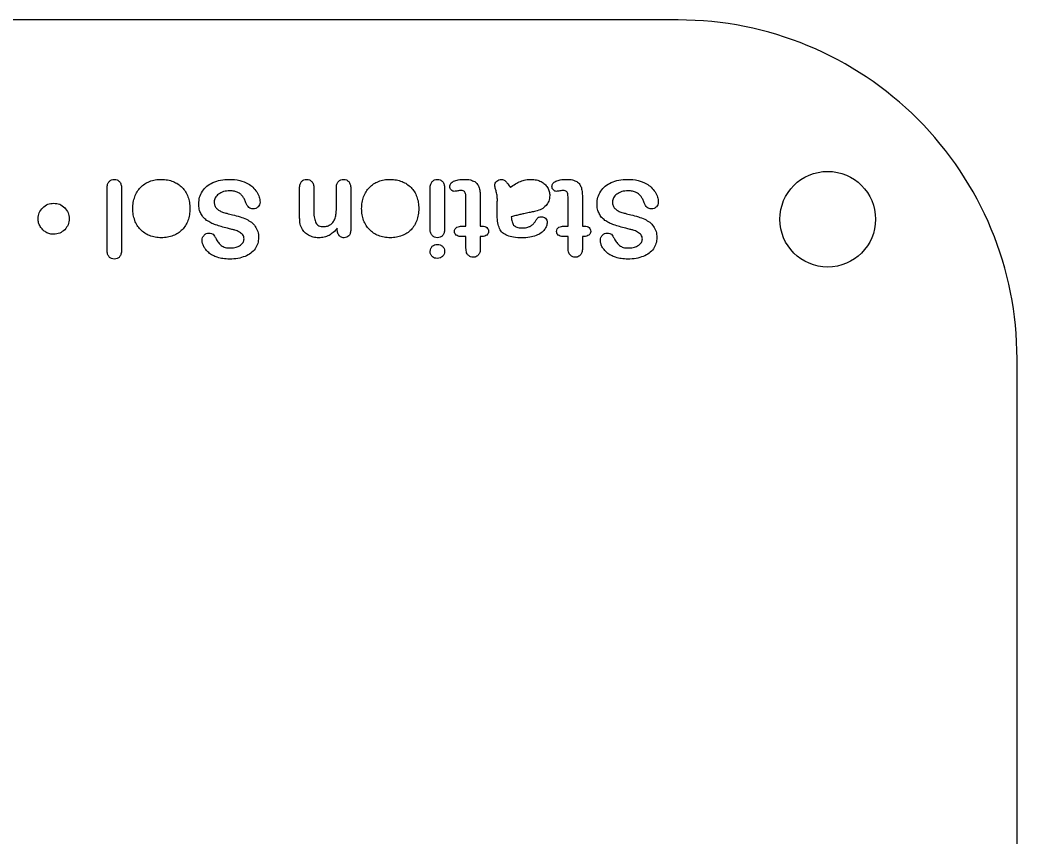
# Model space of a CAD drawing. Header units: millimetres. Extents: x -300 to 0, y -200 to 0.
# Drawn here: x -50 to 0, y -41 to 0 of the extents above; entities that cross this region are included whole.
import ezdxf

# ---------------------------------------------------------------- set-up
doc = ezdxf.new("R2010")
doc.units = ezdxf.units.MM
doc.layers.get('0').update_dxf_attribs({"linetype": 'CONTINUOUS'})

msp = doc.modelspace()

# ---------------------------------------------------------------- linework, layer by layer
for p, q in [((-45.657, -11.562), (-45.657, -8.438)), ((-44.937, -8.438), (-44.937, -11.562)), ((-36, -9.778), (-36, -8.438)), ((-35.282, -8.438), (-35.282, -9.639)), ((-34.153, -9.34), (-34.153, -8.438)), ((-33.433, -8.438), (-33.433, -10.52)), ((-29.446, -10.52), (-29.446, -8.438)), ((-28.726, -8.438), (-28.726, -10.499)), ((-26.931, -8.963), (-26.931, -10.346)), ((-21.807, -8.963), (-21.807, -10.346)), ((-27.652, -10.346), (-27.652, -9.021)), ((-22.528, -10.346), (-22.528, -9.021)), ((-34.108, -10.53), (-34.108, -10.443)), ((-27.786, -10.346), (-27.652, -10.346)), ((-26.931, -10.346), (-26.836, -10.346)), ((-22.662, -10.346), (-22.528, -10.346)), ((-21.807, -10.346), (-21.712, -10.346)), ((-27.652, -10.865), (-27.916, -10.865)), ((-27.652, -11.356), (-27.652, -10.865)), ((-26.852, -10.865), (-26.931, -10.865)), ((-26.931, -10.865), (-26.931, -11.298)), ((-22.528, -10.865), (-22.792, -10.865)), ((-22.528, -11.356), (-22.528, -10.865)), ((-21.728, -10.865), (-21.807, -10.865)), ((-21.807, -10.865), (-21.807, -11.298))]:
    msp.add_line(p, q)
msp.add_lwpolyline([(-283, 0, 0.414214), (-300, -17), (-300, -183, 0.414214), (-283, -200), (-17, -200, 0.414214), (0, -183), (0, -17, 0.414214), (-17, 0)], format="xyb", close=True)
msp.add_circle((-9.5, -10), 2.4)
for points, knots in [([(-45.554, -8.108), (-45.518, -8.077), (-45.442, -8.012), (-45.344, -8.004), (-45.293, -8)], [0, 0, 0, 0, 0.01410959, 0.02893621, 0.02893621, 0.02893621, 0.02893621]), ([(-45.293, -8), (-45.243, -8.004), (-45.144, -8.013), (-45.07, -8.08), (-45.034, -8.113)], [0, 0, 0, 0, 0.01465705, 0.028945, 0.028945, 0.028945, 0.028945]), ([(-43.525, -8.103), (-43.432, -8.073), (-43.239, -8.01), (-43.037, -8.004), (-42.931, -8)], [0, 0, 0, 0, 0.02907713, 0.06051506, 0.06051506, 0.06051506, 0.06051506]), ([(-42.931, -8), (-42.827, -8.004), (-42.626, -8.011), (-42.435, -8.075), (-42.343, -8.106)], [0, 0, 0, 0, 0.0311804, 0.06005701, 0.06005701, 0.06005701, 0.06005701]), ([(-40.348, -8.158), (-40.223, -8.112), (-39.956, -8.014), (-39.672, -8.005), (-39.522, -8)], [0, 0, 0, 0, 0.03986968, 0.08457038, 0.08457038, 0.08457038, 0.08457038]), ([(-39.522, -8), (-39.345, -8.006), (-39.016, -8.017), (-38.716, -8.153), (-38.578, -8.216)], [0, 0, 0, 0, 0.05252178, 0.09774955, 0.09774955, 0.09774955, 0.09774955]), ([(-35.9, -8.111), (-35.864, -8.078), (-35.792, -8.013), (-35.694, -8.004), (-35.644, -8)], [0, 0, 0, 0, 0.01401106, 0.02859077, 0.02859077, 0.02859077, 0.02859077]), ([(-35.644, -8), (-35.593, -8.004), (-35.493, -8.013), (-35.419, -8.08), (-35.383, -8.113)], [0, 0, 0, 0, 0.01485112, 0.02919209, 0.02919209, 0.02919209, 0.02919209]), ([(-34.05, -8.108), (-34.014, -8.077), (-33.939, -8.012), (-33.84, -8.004), (-33.789, -8)], [0, 0, 0, 0, 0.01410959, 0.02893621, 0.02893621, 0.02893621, 0.02893621]), ([(-33.789, -8), (-33.739, -8.005), (-33.641, -8.014), (-33.569, -8.08), (-33.533, -8.113)], [0, 0, 0, 0, 0.01446283, 0.02869779, 0.02869779, 0.02869779, 0.02869779]), ([(-32.042, -8.103), (-31.95, -8.073), (-31.757, -8.01), (-31.554, -8.004), (-31.449, -8)], [0, 0, 0, 0, 0.02907724, 0.06051505, 0.06051505, 0.06051505, 0.06051505]), ([(-31.449, -8), (-31.344, -8.004), (-31.143, -8.011), (-30.952, -8.075), (-30.86, -8.106)], [0, 0, 0, 0, 0.0311804, 0.06005701, 0.06005701, 0.06005701, 0.06005701]), ([(-29.343, -8.111), (-29.306, -8.078), (-29.231, -8.013), (-29.132, -8.004), (-29.082, -8)], [0, 0, 0, 0, 0.01433161, 0.02904078, 0.02904078, 0.02904078, 0.02904078]), ([(-29.082, -8), (-29.032, -8.004), (-28.933, -8.013), (-28.859, -8.08), (-28.823, -8.113)], [0, 0, 0, 0, 0.01465693, 0.02894479, 0.02894479, 0.02894479, 0.02894479]), ([(-28.272, -8.092), (-28.195, -8.066), (-28.019, -8.004), (-27.832, -8.001), (-27.726, -8)], [0, 0, 0, 0, 0.02416683, 0.05571576, 0.05571576, 0.05571576, 0.05571576]), ([(-27.726, -8), (-27.625, -8.002), (-27.446, -8.005), (-27.284, -8.08), (-27.214, -8.113)], [0, 0, 0, 0, 0.02981868, 0.052945, 0.052945, 0.052945, 0.052945]), ([(-26.106, -8.09), (-26.07, -8.064), (-26, -8.012), (-25.914, -8.004), (-25.871, -8)], [0, 0, 0, 0, 0.01290805, 0.02557514, 0.02557514, 0.02557514, 0.02557514]), ([(-25.871, -8), (-25.833, -8.006), (-25.75, -8.018), (-25.686, -8.073), (-25.652, -8.103)], [0, 0, 0, 0, 0.01131223, 0.02465476, 0.02465476, 0.02465476, 0.02465476]), ([(-24.916, -8.1), (-24.83, -8.071), (-24.653, -8.01), (-24.466, -8.004), (-24.369, -8)], [0, 0, 0, 0, 0.02686546, 0.05580006, 0.05580006, 0.05580006, 0.05580006]), ([(-24.369, -8), (-24.281, -8.004), (-24.112, -8.011), (-23.956, -8.077), (-23.881, -8.108)], [0, 0, 0, 0, 0.02619543, 0.05035574, 0.05035574, 0.05035574, 0.05035574]), ([(-23.148, -8.092), (-23.071, -8.066), (-22.895, -8.004), (-22.708, -8.001), (-22.602, -8)], [0, 0, 0, 0, 0.02416677, 0.05571576, 0.05571576, 0.05571576, 0.05571576]), ([(-22.602, -8), (-22.501, -8.002), (-22.322, -8.005), (-22.16, -8.08), (-22.09, -8.113)], [0, 0, 0, 0, 0.02981859, 0.05294494, 0.05294494, 0.05294494, 0.05294494]), ([(-20.364, -8.158), (-20.239, -8.112), (-19.972, -8.014), (-19.688, -8.005), (-19.538, -8)], [0, 0, 0, 0, 0.03986969, 0.08457032, 0.08457032, 0.08457032, 0.08457032]), ([(-19.538, -8), (-19.361, -8.006), (-19.032, -8.017), (-18.732, -8.153), (-18.594, -8.216)], [0, 0, 0, 0, 0.05252202, 0.09774962, 0.09774962, 0.09774962, 0.09774962]), ([(-45.657, -8.438), (-45.655, -8.372), (-45.651, -8.252), (-45.584, -8.153), (-45.554, -8.108)], [0, 0, 0, 0, 0.01936688, 0.03516634, 0.03516634, 0.03516634, 0.03516634]), ([(-45.034, -8.113), (-45.006, -8.158), (-44.943, -8.257), (-44.939, -8.374), (-44.937, -8.438)], [0, 0, 0, 0, 0.01560994, 0.03443636, 0.03443636, 0.03443636, 0.03443636]), ([(-44.269, -8.871), (-44.232, -8.784), (-44.16, -8.613), (-44.039, -8.473), (-43.979, -8.404)], [0, 0, 0, 0, 0.02808542, 0.05529397, 0.05529397, 0.05529397, 0.05529397]), ([(-43.979, -8.404), (-43.912, -8.342), (-43.777, -8.218), (-43.61, -8.141), (-43.525, -8.103)], [0, 0, 0, 0, 0.02707712, 0.05475176, 0.05475176, 0.05475176, 0.05475176]), ([(-42.343, -8.106), (-42.259, -8.144), (-42.092, -8.221), (-41.957, -8.345), (-41.889, -8.406)], [0, 0, 0, 0, 0.0275578, 0.05473635, 0.05473635, 0.05473635, 0.05473635]), ([(-41.889, -8.406), (-41.829, -8.476), (-41.709, -8.615), (-41.636, -8.785), (-41.599, -8.871)], [0, 0, 0, 0, 0.02726055, 0.05504979, 0.05504979, 0.05504979, 0.05504979]), ([(-40.876, -8.596), (-40.807, -8.507), (-40.664, -8.322), (-40.456, -8.214), (-40.348, -8.158)], [0, 0, 0, 0, 0.03336064, 0.06931466, 0.06931466, 0.06931466, 0.06931466]), ([(-38.578, -8.216), (-38.494, -8.273), (-38.326, -8.385), (-38.207, -8.549), (-38.148, -8.631)], [0, 0, 0, 0, 0.03003976, 0.06013302, 0.06013302, 0.06013302, 0.06013302]), ([(-36, -8.438), (-35.998, -8.373), (-35.994, -8.254), (-35.929, -8.155), (-35.9, -8.111)], [0, 0, 0, 0, 0.019162, 0.03480788, 0.03480788, 0.03480788, 0.03480788]), ([(-35.383, -8.113), (-35.353, -8.158), (-35.289, -8.256), (-35.285, -8.374), (-35.282, -8.438)], [0, 0, 0, 0, 0.01570373, 0.03453882, 0.03453882, 0.03453882, 0.03453882]), ([(-34.153, -8.438), (-34.151, -8.372), (-34.147, -8.252), (-34.08, -8.153), (-34.05, -8.108)], [0, 0, 0, 0, 0.01936688, 0.0351664, 0.0351664, 0.0351664, 0.0351664]), ([(-33.533, -8.113), (-33.504, -8.158), (-33.44, -8.256), (-33.435, -8.374), (-33.433, -8.438)], [0, 0, 0, 0, 0.01570379, 0.03453887, 0.03453887, 0.03453887, 0.03453887]), ([(-32.786, -8.871), (-32.75, -8.784), (-32.677, -8.613), (-32.556, -8.473), (-32.496, -8.404)], [0, 0, 0, 0, 0.02808547, 0.05529403, 0.05529403, 0.05529403, 0.05529403]), ([(-32.496, -8.404), (-32.429, -8.342), (-32.294, -8.218), (-32.127, -8.141), (-32.042, -8.103)], [0, 0, 0, 0, 0.02707703, 0.05475167, 0.05475167, 0.05475167, 0.05475167]), ([(-30.86, -8.106), (-30.776, -8.144), (-30.609, -8.221), (-30.474, -8.345), (-30.406, -8.406)], [0, 0, 0, 0, 0.0275577, 0.05473643, 0.05473643, 0.05473643, 0.05473643]), ([(-30.406, -8.406), (-30.347, -8.476), (-30.226, -8.615), (-30.153, -8.785), (-30.116, -8.871)], [0, 0, 0, 0, 0.02726055, 0.05504968, 0.05504968, 0.05504968, 0.05504968]), ([(-29.446, -8.438), (-29.444, -8.373), (-29.439, -8.253), (-29.373, -8.155), (-29.343, -8.111)], [0, 0, 0, 0, 0.01917073, 0.03491274, 0.03491274, 0.03491274, 0.03491274]), ([(-28.823, -8.113), (-28.795, -8.158), (-28.732, -8.257), (-28.728, -8.374), (-28.726, -8.438)], [0, 0, 0, 0, 0.01560999, 0.0344364, 0.0344364, 0.0344364, 0.0344364]), ([(-28.462, -8.359), (-28.452, -8.303), (-28.431, -8.185), (-28.327, -8.125), (-28.272, -8.092)], [0, 0, 0, 0, 0.01608645, 0.03425889, 0.03425889, 0.03425889, 0.03425889]), ([(-28.391, -8.53), (-28.411, -8.506), (-28.453, -8.456), (-28.459, -8.392), (-28.462, -8.359)], [0, 0, 0, 0, 0.00938667, 0.01898607, 0.01898607, 0.01898607, 0.01898607]), ([(-27.214, -8.113), (-27.161, -8.155), (-27.054, -8.238), (-27.008, -8.364), (-26.984, -8.427)], [0, 0, 0, 0, 0.01978736, 0.0395853, 0.0395853, 0.0395853, 0.0395853]), ([(-26.984, -8.427), (-26.969, -8.505), (-26.934, -8.682), (-26.932, -8.862), (-26.931, -8.963)], [0, 0, 0, 0, 0.02374899, 0.05392295, 0.05392295, 0.05392295, 0.05392295]), ([(-26.211, -8.293), (-26.206, -8.256), (-26.194, -8.176), (-26.136, -8.12), (-26.106, -8.09)], [0, 0, 0, 0, 0.01094293, 0.02346012, 0.02346012, 0.02346012, 0.02346012]), ([(-26.142, -8.575), (-26.162, -8.516), (-26.192, -8.423), (-26.206, -8.327), (-26.211, -8.293)], [0, 0, 0, 0, 0.01872854, 0.02909564, 0.02909564, 0.02909564, 0.02909564]), ([(-25.652, -8.103), (-25.613, -8.145), (-25.527, -8.239), (-25.46, -8.347), (-25.422, -8.406)], [0, 0, 0, 0, 0.01702131, 0.03811566, 0.03811566, 0.03811566, 0.03811566]), ([(-25.422, -8.406), (-25.338, -8.344), (-25.179, -8.225), (-25, -8.14), (-24.916, -8.1)], [0, 0, 0, 0, 0.03128903, 0.05931515, 0.05931515, 0.05931515, 0.05931515]), ([(-23.881, -8.108), (-23.816, -8.148), (-23.688, -8.225), (-23.602, -8.347), (-23.559, -8.406)], [0, 0, 0, 0, 0.02258302, 0.04428965, 0.04428965, 0.04428965, 0.04428965]), ([(-23.559, -8.406), (-23.526, -8.47), (-23.46, -8.598), (-23.451, -8.741), (-23.446, -8.813)], [0, 0, 0, 0, 0.02129872, 0.04259665, 0.04259665, 0.04259665, 0.04259665]), ([(-23.338, -8.359), (-23.328, -8.303), (-23.307, -8.185), (-23.203, -8.125), (-23.148, -8.092)], [0, 0, 0, 0, 0.01608647, 0.03425891, 0.03425891, 0.03425891, 0.03425891]), ([(-23.266, -8.53), (-23.287, -8.506), (-23.329, -8.456), (-23.335, -8.392), (-23.338, -8.359)], [0, 0, 0, 0, 0.00938671, 0.0189861, 0.0189861, 0.0189861, 0.0189861]), ([(-22.09, -8.113), (-22.037, -8.155), (-21.93, -8.238), (-21.884, -8.364), (-21.86, -8.427)], [0, 0, 0, 0, 0.01978739, 0.03958532, 0.03958532, 0.03958532, 0.03958532]), ([(-21.86, -8.427), (-21.845, -8.505), (-21.81, -8.682), (-21.808, -8.862), (-21.807, -8.963)], [0, 0, 0, 0, 0.02374898, 0.05392294, 0.05392294, 0.05392294, 0.05392294]), ([(-20.892, -8.596), (-20.823, -8.507), (-20.68, -8.322), (-20.472, -8.214), (-20.364, -8.158)], [0, 0, 0, 0, 0.03336062, 0.06931454, 0.06931454, 0.06931454, 0.06931454]), ([(-18.594, -8.216), (-18.51, -8.273), (-18.342, -8.385), (-18.223, -8.549), (-18.164, -8.631)], [0, 0, 0, 0, 0.03003993, 0.0601331, 0.0601331, 0.0601331, 0.0601331]), ([(-44.369, -9.464), (-44.366, -9.36), (-44.358, -9.158), (-44.298, -8.965), (-44.269, -8.871)], [0, 0, 0, 0, 0.03103808, 0.06044582, 0.06044582, 0.06044582, 0.06044582]), ([(-41.599, -8.871), (-41.57, -8.964), (-41.512, -9.158), (-41.505, -9.36), (-41.501, -9.464)], [0, 0, 0, 0, 0.02923005, 0.06039436, 0.06039436, 0.06039436, 0.06039436]), ([(-41.058, -9.227), (-41.051, -9.114), (-41.037, -8.89), (-40.929, -8.693), (-40.876, -8.596)], [0, 0, 0, 0, 0.03362086, 0.06635404, 0.06635404, 0.06635404, 0.06635404]), ([(-40.066, -8.736), (-40.13, -8.792), (-40.253, -8.901), (-40.275, -9.064), (-40.285, -9.142)], [0, 0, 0, 0, 0.02461805, 0.04757593, 0.04757593, 0.04757593, 0.04757593]), ([(-39.501, -8.575), (-39.609, -8.58), (-39.811, -8.589), (-39.985, -8.689), (-40.066, -8.736)], [0, 0, 0, 0, 0.03178609, 0.05948847, 0.05948847, 0.05948847, 0.05948847]), ([(-39.092, -8.654), (-39.152, -8.631), (-39.283, -8.58), (-39.424, -8.577), (-39.501, -8.575)], [0, 0, 0, 0, 0.01896132, 0.04193584, 0.04193584, 0.04193584, 0.04193584]), ([(-38.85, -8.86), (-38.882, -8.82), (-38.951, -8.737), (-39.044, -8.683), (-39.092, -8.654)], [0, 0, 0, 0, 0.0154059, 0.03205431, 0.03205431, 0.03205431, 0.03205431]), ([(-38.691, -9.169), (-38.715, -9.112), (-38.76, -9.004), (-38.821, -8.906), (-38.85, -8.86)], [0, 0, 0, 0, 0.01859941, 0.03474313, 0.03474313, 0.03474313, 0.03474313]), ([(-38.148, -8.631), (-38.1, -8.714), (-38.01, -8.872), (-37.992, -9.052), (-37.984, -9.137)], [0, 0, 0, 0, 0.0285016, 0.05376881, 0.05376881, 0.05376881, 0.05376881]), ([(-32.887, -9.464), (-32.883, -9.36), (-32.876, -9.158), (-32.816, -8.965), (-32.786, -8.871)], [0, 0, 0, 0, 0.03103806, 0.06044583, 0.06044583, 0.06044583, 0.06044583]), ([(-30.116, -8.871), (-30.088, -8.964), (-30.029, -9.158), (-30.022, -9.36), (-30.018, -9.464)], [0, 0, 0, 0, 0.02923008, 0.06039439, 0.06039439, 0.06039439, 0.06039439]), ([(-28.235, -8.602), (-28.263, -8.598), (-28.323, -8.591), (-28.367, -8.551), (-28.391, -8.53)], [0, 0, 0, 0, 0.0084355, 0.01749965, 0.01749965, 0.01749965, 0.01749965]), ([(-28.066, -8.578), (-28.098, -8.585), (-28.154, -8.597), (-28.211, -8.6), (-28.235, -8.602)], [0, 0, 0, 0, 0.00979397, 0.01707413, 0.01707413, 0.01707413, 0.01707413]), ([(-27.894, -8.557), (-27.919, -8.558), (-27.977, -8.561), (-28.034, -8.572), (-28.066, -8.578)], [0, 0, 0, 0, 0.00747258, 0.01729744, 0.01729744, 0.01729744, 0.01729744]), ([(-27.726, -8.612), (-27.748, -8.596), (-27.798, -8.56), (-27.86, -8.558), (-27.894, -8.557)], [0, 0, 0, 0, 0.00802066, 0.01814224, 0.01814224, 0.01814224, 0.01814224]), ([(-27.662, -8.76), (-27.668, -8.732), (-27.678, -8.678), (-27.71, -8.633), (-27.726, -8.612)], [0, 0, 0, 0, 0.00848134, 0.01624261, 0.01624261, 0.01624261, 0.01624261]), ([(-27.652, -9.021), (-27.652, -8.971), (-27.652, -8.884), (-27.659, -8.797), (-27.662, -8.76)], [0, 0, 0, 0, 0.01497597, 0.02615177, 0.02615177, 0.02615177, 0.02615177]), ([(-26.077, -9), (-26.08, -8.93), (-26.086, -8.786), (-26.123, -8.647), (-26.142, -8.575)], [0, 0, 0, 0, 0.02084367, 0.04310228, 0.04310228, 0.04310228, 0.04310228]), ([(-26.079, -9.393), (-26.079, -9.331), (-26.079, -9.2), (-26.077, -9.069), (-26.077, -9)], [0, 0, 0, 0, 0.01866767, 0.03931507, 0.03931507, 0.03931507, 0.03931507]), ([(-23.446, -8.813), (-23.453, -8.907), (-23.468, -9.093), (-23.579, -9.243), (-23.633, -9.317)], [0, 0, 0, 0, 0.02777239, 0.05474235, 0.05474235, 0.05474235, 0.05474235]), ([(-23.111, -8.602), (-23.139, -8.598), (-23.199, -8.591), (-23.243, -8.551), (-23.266, -8.53)], [0, 0, 0, 0, 0.0084355, 0.01749961, 0.01749961, 0.01749961, 0.01749961]), ([(-22.942, -8.578), (-22.974, -8.585), (-23.03, -8.597), (-23.087, -8.6), (-23.111, -8.602)], [0, 0, 0, 0, 0.00979391, 0.01707413, 0.01707413, 0.01707413, 0.01707413]), ([(-22.77, -8.557), (-22.795, -8.558), (-22.853, -8.561), (-22.91, -8.572), (-22.942, -8.578)], [0, 0, 0, 0, 0.00747246, 0.01729744, 0.01729744, 0.01729744, 0.01729744]), ([(-22.602, -8.612), (-22.624, -8.596), (-22.674, -8.56), (-22.736, -8.558), (-22.77, -8.557)], [0, 0, 0, 0, 0.00802069, 0.01814229, 0.01814229, 0.01814229, 0.01814229]), ([(-22.538, -8.76), (-22.544, -8.732), (-22.554, -8.678), (-22.586, -8.633), (-22.602, -8.612)], [0, 0, 0, 0, 0.00848132, 0.01624259, 0.01624259, 0.01624259, 0.01624259]), ([(-22.528, -9.021), (-22.528, -8.971), (-22.528, -8.884), (-22.535, -8.797), (-22.538, -8.76)], [0, 0, 0, 0, 0.01497596, 0.02615177, 0.02615177, 0.02615177, 0.02615177]), ([(-21.074, -9.227), (-21.067, -9.114), (-21.053, -8.89), (-20.945, -8.693), (-20.892, -8.596)], [0, 0, 0, 0, 0.03362087, 0.0663541, 0.0663541, 0.0663541, 0.0663541]), ([(-20.082, -8.736), (-20.146, -8.792), (-20.269, -8.901), (-20.29, -9.064), (-20.301, -9.142)], [0, 0, 0, 0, 0.02461799, 0.0475759, 0.0475759, 0.0475759, 0.0475759]), ([(-19.517, -8.575), (-19.625, -8.58), (-19.826, -8.589), (-20.001, -8.689), (-20.082, -8.736)], [0, 0, 0, 0, 0.03178604, 0.05948843, 0.05948843, 0.05948843, 0.05948843]), ([(-19.108, -8.654), (-19.168, -8.631), (-19.299, -8.58), (-19.44, -8.577), (-19.517, -8.575)], [0, 0, 0, 0, 0.01896125, 0.04193582, 0.04193582, 0.04193582, 0.04193582]), ([(-18.865, -8.86), (-18.898, -8.82), (-18.967, -8.737), (-19.06, -8.683), (-19.108, -8.654)], [0, 0, 0, 0, 0.01540602, 0.03205434, 0.03205434, 0.03205434, 0.03205434]), ([(-18.707, -9.169), (-18.731, -9.112), (-18.776, -9.004), (-18.837, -8.906), (-18.865, -8.86)], [0, 0, 0, 0, 0.01859937, 0.03474309, 0.03474309, 0.03474309, 0.03474309]), ([(-18.164, -8.631), (-18.116, -8.714), (-18.026, -8.872), (-18.008, -9.052), (-18, -9.137)], [0, 0, 0, 0, 0.02850155, 0.05376877, 0.05376877, 0.05376877, 0.05376877]), ([(-49.119, -9.974), (-49.109, -9.869), (-49.09, -9.661), (-48.954, -9.502), (-48.887, -9.422)], [0, 0, 0, 0, 0.03056939, 0.06114496, 0.06114496, 0.06114496, 0.06114496]), ([(-48.887, -9.422), (-48.806, -9.356), (-48.645, -9.224), (-48.438, -9.205), (-48.335, -9.195)], [0, 0, 0, 0, 0.03057088, 0.0608563, 0.0608563, 0.0608563, 0.0608563]), ([(-48.335, -9.195), (-48.232, -9.205), (-48.025, -9.223), (-47.866, -9.356), (-47.786, -9.422)], [0, 0, 0, 0, 0.03035007, 0.06064759, 0.06064759, 0.06064759, 0.06064759]), ([(-47.786, -9.422), (-47.72, -9.502), (-47.587, -9.662), (-47.569, -9.87), (-47.559, -9.974)], [0, 0, 0, 0, 0.0303519, 0.06089653, 0.06089653, 0.06089653, 0.06089653]), ([(-44.269, -10.058), (-44.298, -9.964), (-44.359, -9.771), (-44.366, -9.569), (-44.369, -9.464)], [0, 0, 0, 0, 0.02928024, 0.0604498, 0.0604498, 0.0604498, 0.0604498]), ([(-41.501, -9.464), (-41.505, -9.57), (-41.512, -9.774), (-41.572, -9.969), (-41.602, -10.063)], [0, 0, 0, 0, 0.03143258, 0.06096789, 0.06096789, 0.06096789, 0.06096789]), ([(-40.953, -9.72), (-40.983, -9.647), (-41.049, -9.489), (-41.055, -9.318), (-41.058, -9.227)], [0, 0, 0, 0, 0.02372111, 0.05082871, 0.05082871, 0.05082871, 0.05082871]), ([(-40.285, -9.142), (-40.281, -9.203), (-40.273, -9.319), (-40.201, -9.41), (-40.166, -9.454)], [0, 0, 0, 0, 0.01766544, 0.03402225, 0.03402225, 0.03402225, 0.03402225]), ([(-40.166, -9.454), (-40.123, -9.492), (-40.034, -9.573), (-39.921, -9.616), (-39.863, -9.639)], [0, 0, 0, 0, 0.01713175, 0.03578578, 0.03578578, 0.03578578, 0.03578578]), ([(-38.544, -9.404), (-38.572, -9.372), (-38.635, -9.303), (-38.672, -9.216), (-38.691, -9.169)], [0, 0, 0, 0, 0.01270286, 0.02792487, 0.02792487, 0.02792487, 0.02792487]), ([(-38.335, -9.483), (-38.375, -9.48), (-38.452, -9.474), (-38.513, -9.427), (-38.544, -9.404)], [0, 0, 0, 0, 0.01158198, 0.02272726, 0.02272726, 0.02272726, 0.02272726]), ([(-38.082, -9.38), (-38.118, -9.41), (-38.191, -9.471), (-38.287, -9.479), (-38.335, -9.483)], [0, 0, 0, 0, 0.01372172, 0.02794058, 0.02794058, 0.02794058, 0.02794058]), ([(-37.984, -9.137), (-37.988, -9.183), (-37.996, -9.274), (-38.053, -9.345), (-38.082, -9.38)], [0, 0, 0, 0, 0.01341646, 0.02669863, 0.02669863, 0.02669863, 0.02669863]), ([(-34.206, -9.942), (-34.191, -9.865), (-34.151, -9.667), (-34.152, -9.464), (-34.153, -9.34)], [0, 0, 0, 0, 0.02342385, 0.06051857, 0.06051857, 0.06051857, 0.06051857]), ([(-32.786, -10.058), (-32.816, -9.964), (-32.876, -9.771), (-32.883, -9.569), (-32.887, -9.464)], [0, 0, 0, 0, 0.02928027, 0.06044981, 0.06044981, 0.06044981, 0.06044981]), ([(-30.018, -9.464), (-30.022, -9.57), (-30.029, -9.774), (-30.089, -9.969), (-30.119, -10.063)], [0, 0, 0, 0, 0.03143257, 0.06096791, 0.06096791, 0.06096791, 0.06096791]), ([(-26.082, -9.823), (-26.082, -9.745), (-26.082, -9.602), (-26.08, -9.458), (-26.079, -9.393)], [0, 0, 0, 0, 0.02341697, 0.043009, 0.043009, 0.043009, 0.043009]), ([(-23.633, -9.317), (-23.704, -9.381), (-23.852, -9.516), (-24.046, -9.569), (-24.148, -9.596)], [0, 0, 0, 0, 0.02823845, 0.05930762, 0.05930762, 0.05930762, 0.05930762]), ([(-20.968, -9.72), (-20.999, -9.647), (-21.065, -9.489), (-21.071, -9.318), (-21.074, -9.227)], [0, 0, 0, 0, 0.02372113, 0.05082873, 0.05082873, 0.05082873, 0.05082873]), ([(-20.301, -9.142), (-20.297, -9.203), (-20.289, -9.319), (-20.217, -9.41), (-20.182, -9.454)], [0, 0, 0, 0, 0.01766544, 0.0340223, 0.0340223, 0.0340223, 0.0340223]), ([(-20.182, -9.454), (-20.139, -9.492), (-20.05, -9.573), (-19.937, -9.616), (-19.879, -9.639)], [0, 0, 0, 0, 0.01713171, 0.03578575, 0.03578575, 0.03578575, 0.03578575]), ([(-18.559, -9.404), (-18.588, -9.372), (-18.651, -9.303), (-18.687, -9.216), (-18.707, -9.169)], [0, 0, 0, 0, 0.0127028, 0.02792484, 0.02792484, 0.02792484, 0.02792484]), ([(-18.351, -9.483), (-18.39, -9.48), (-18.468, -9.474), (-18.529, -9.427), (-18.559, -9.404)], [0, 0, 0, 0, 0.01158192, 0.02272734, 0.02272734, 0.02272734, 0.02272734]), ([(-18.098, -9.38), (-18.134, -9.41), (-18.207, -9.471), (-18.302, -9.479), (-18.351, -9.483)], [0, 0, 0, 0, 0.01372174, 0.02794057, 0.02794057, 0.02794057, 0.02794057]), ([(-18, -9.137), (-18.004, -9.183), (-18.012, -9.274), (-18.069, -9.345), (-18.098, -9.38)], [0, 0, 0, 0, 0.01341645, 0.02669865, 0.02669865, 0.02669865, 0.02669865]), ([(-49.013, -10.364), (-49.044, -10.302), (-49.105, -10.179), (-49.114, -10.042), (-49.119, -9.974)], [0, 0, 0, 0, 0.02045873, 0.04081516, 0.04081516, 0.04081516, 0.04081516]), ([(-47.559, -9.974), (-47.569, -10.077), (-47.587, -10.284), (-47.718, -10.445), (-47.784, -10.525)], [0, 0, 0, 0, 0.03040271, 0.06075407, 0.06075407, 0.06075407, 0.06075407]), ([(-40.662, -10.055), (-40.721, -10.009), (-40.839, -9.915), (-40.915, -9.785), (-40.953, -9.72)], [0, 0, 0, 0, 0.02237228, 0.04467377, 0.04467377, 0.04467377, 0.04467377]), ([(-39.863, -9.639), (-39.791, -9.661), (-39.627, -9.712), (-39.46, -9.751), (-39.367, -9.773)], [0, 0, 0, 0, 0.02260005, 0.05141306, 0.05141306, 0.05141306, 0.05141306]), ([(-39.367, -9.773), (-39.238, -9.805), (-38.999, -9.864), (-38.772, -9.957), (-38.668, -10)], [0, 0, 0, 0, 0.03975126, 0.07359866, 0.07359866, 0.07359866, 0.07359866]), ([(-38.668, -10), (-38.58, -10.047), (-38.409, -10.138), (-38.283, -10.285), (-38.222, -10.356)], [0, 0, 0, 0, 0.02952804, 0.05751761, 0.05751761, 0.05751761, 0.05751761]), ([(-35.979, -10.169), (-35.985, -10.111), (-35.999, -9.981), (-36, -9.851), (-36, -9.778)], [0, 0, 0, 0, 0.01748605, 0.03912838, 0.03912838, 0.03912838, 0.03912838]), ([(-35.282, -9.639), (-35.281, -9.745), (-35.278, -9.932), (-35.211, -10.106), (-35.182, -10.182)], [0, 0, 0, 0, 0.03149831, 0.05565378, 0.05565378, 0.05565378, 0.05565378]), ([(-34.438, -10.256), (-34.388, -10.214), (-34.287, -10.127), (-34.233, -10.005), (-34.206, -9.942)], [0, 0, 0, 0, 0.019264, 0.03950697, 0.03950697, 0.03950697, 0.03950697]), ([(-25.968, -10.467), (-26.001, -10.374), (-26.075, -10.166), (-26.079, -9.945), (-26.082, -9.823)], [0, 0, 0, 0, 0.02948666, 0.06574555, 0.06574555, 0.06574555, 0.06574555]), ([(-24.953, -9.768), (-25.02, -9.785), (-25.162, -9.82), (-25.302, -9.86), (-25.375, -9.881)], [0, 0, 0, 0, 0.02097425, 0.043717, 0.043717, 0.043717, 0.043717]), ([(-25.375, -9.881), (-25.37, -9.966), (-25.361, -10.113), (-25.289, -10.243), (-25.259, -10.298)], [0, 0, 0, 0, 0.02492601, 0.04375128, 0.04375128, 0.04375128, 0.04375128]), ([(-24.488, -9.668), (-24.572, -9.685), (-24.727, -9.717), (-24.882, -9.752), (-24.953, -9.768)], [0, 0, 0, 0, 0.02574456, 0.04750919, 0.04750919, 0.04750919, 0.04750919]), ([(-24.148, -9.596), (-24.188, -9.605), (-24.301, -9.63), (-24.414, -9.653), (-24.488, -9.668)], [0, 0, 0, 0, 0.01221336, 0.03477481, 0.03477481, 0.03477481, 0.03477481]), ([(-24.187, -10.127), (-24.16, -10.084), (-24.116, -10.014), (-24.066, -9.949), (-24.047, -9.923)], [0, 0, 0, 0, 0.01523989, 0.02467287, 0.02467287, 0.02467287, 0.02467287]), ([(-24.047, -9.923), (-24.027, -9.91), (-23.975, -9.875), (-23.912, -9.876), (-23.873, -9.876)], [0, 0, 0, 0, 0.00726547, 0.01841071, 0.01841071, 0.01841071, 0.01841071]), ([(-23.873, -9.876), (-23.834, -9.879), (-23.757, -9.885), (-23.694, -9.93), (-23.662, -9.953)], [0, 0, 0, 0, 0.01150582, 0.02283014, 0.02283014, 0.02283014, 0.02283014]), ([(-23.662, -9.953), (-23.637, -9.981), (-23.586, -10.038), (-23.579, -10.114), (-23.575, -10.153)], [0, 0, 0, 0, 0.01109612, 0.0223897, 0.0223897, 0.0223897, 0.0223897]), ([(-20.678, -10.055), (-20.737, -10.009), (-20.855, -9.915), (-20.93, -9.785), (-20.968, -9.72)], [0, 0, 0, 0, 0.02237241, 0.04467387, 0.04467387, 0.04467387, 0.04467387]), ([(-19.879, -9.639), (-19.807, -9.661), (-19.643, -9.712), (-19.476, -9.751), (-19.383, -9.773)], [0, 0, 0, 0, 0.02259994, 0.05141311, 0.05141311, 0.05141311, 0.05141311]), ([(-19.383, -9.773), (-19.254, -9.805), (-19.015, -9.864), (-18.788, -9.957), (-18.683, -10)], [0, 0, 0, 0, 0.03975122, 0.07359851, 0.07359851, 0.07359851, 0.07359851]), ([(-18.683, -10), (-18.596, -10.047), (-18.425, -10.138), (-18.299, -10.285), (-18.237, -10.356)], [0, 0, 0, 0, 0.02952803, 0.05751766, 0.05751766, 0.05751766, 0.05751766]), ([(-48.726, -10.652), (-48.783, -10.613), (-48.898, -10.537), (-48.975, -10.422), (-49.013, -10.364)], [0, 0, 0, 0, 0.02051542, 0.04103096, 0.04103096, 0.04103096, 0.04103096]), ([(-43.982, -10.522), (-44.041, -10.454), (-44.162, -10.314), (-44.233, -10.144), (-44.269, -10.058)], [0, 0, 0, 0, 0.02711607, 0.05493719, 0.05493719, 0.05493719, 0.05493719]), ([(-41.602, -10.063), (-41.638, -10.15), (-41.709, -10.32), (-41.83, -10.459), (-41.889, -10.528)], [0, 0, 0, 0, 0.02799736, 0.05492814, 0.05492814, 0.05492814, 0.05492814]), ([(-40.211, -10.28), (-40.295, -10.249), (-40.453, -10.19), (-40.595, -10.098), (-40.662, -10.055)], [0, 0, 0, 0, 0.02664411, 0.05051378, 0.05051378, 0.05051378, 0.05051378]), ([(-39.62, -10.449), (-39.724, -10.423), (-39.923, -10.375), (-40.118, -10.31), (-40.211, -10.28)], [0, 0, 0, 0, 0.03215783, 0.06148973, 0.06148973, 0.06148973, 0.06148973]), ([(-39.245, -10.549), (-39.295, -10.535), (-39.42, -10.499), (-39.545, -10.467), (-39.62, -10.449)], [0, 0, 0, 0, 0.01562072, 0.03878731, 0.03878731, 0.03878731, 0.03878731]), ([(-38.222, -10.356), (-38.174, -10.439), (-38.074, -10.612), (-38.063, -10.813), (-38.058, -10.918)], [0, 0, 0, 0, 0.02820418, 0.05927925, 0.05927925, 0.05927925, 0.05927925]), ([(-35.887, -10.454), (-35.908, -10.409), (-35.952, -10.318), (-35.97, -10.219), (-35.979, -10.169)], [0, 0, 0, 0, 0.01492356, 0.03007741, 0.03007741, 0.03007741, 0.03007741]), ([(-35.551, -10.805), (-35.621, -10.759), (-35.761, -10.669), (-35.845, -10.525), (-35.887, -10.454)], [0, 0, 0, 0, 0.02465808, 0.04912189, 0.04912189, 0.04912189, 0.04912189]), ([(-35.182, -10.182), (-35.137, -10.237), (-35.037, -10.36), (-34.877, -10.368), (-34.789, -10.372)], [0, 0, 0, 0, 0.02047881, 0.04553731, 0.04553731, 0.04553731, 0.04553731]), ([(-34.789, -10.372), (-34.726, -10.367), (-34.6, -10.357), (-34.492, -10.29), (-34.438, -10.256)], [0, 0, 0, 0, 0.0186311, 0.03745468, 0.03745468, 0.03745468, 0.03745468]), ([(-34.108, -10.443), (-34.171, -10.52), (-34.289, -10.665), (-34.448, -10.764), (-34.522, -10.81)], [0, 0, 0, 0, 0.02941398, 0.05567181, 0.05567181, 0.05567181, 0.05567181]), ([(-32.499, -10.522), (-32.558, -10.454), (-32.679, -10.314), (-32.75, -10.144), (-32.786, -10.058)], [0, 0, 0, 0, 0.02711593, 0.05493709, 0.05493709, 0.05493709, 0.05493709]), ([(-30.119, -10.063), (-30.155, -10.15), (-30.227, -10.32), (-30.347, -10.459), (-30.406, -10.528)], [0, 0, 0, 0, 0.02799731, 0.05492809, 0.05492809, 0.05492809, 0.05492809]), ([(-28.726, -10.499), (-28.728, -10.563), (-28.731, -10.68), (-28.795, -10.777), (-28.823, -10.821)], [0, 0, 0, 0, 0.01889182, 0.03421128, 0.03421128, 0.03421128, 0.03421128]), ([(-28.23, -10.607), (-28.225, -10.562), (-28.217, -10.477), (-28.147, -10.427), (-28.113, -10.404)], [0, 0, 0, 0, 0.01267195, 0.02448371, 0.02448371, 0.02448371, 0.02448371]), ([(-28.113, -10.404), (-28.068, -10.387), (-27.962, -10.348), (-27.85, -10.347), (-27.786, -10.346)], [0, 0, 0, 0, 0.01452026, 0.03344146, 0.03344146, 0.03344146, 0.03344146]), ([(-26.836, -10.346), (-26.789, -10.347), (-26.703, -10.351), (-26.631, -10.398), (-26.599, -10.42)], [0, 0, 0, 0, 0.01384409, 0.02529961, 0.02529961, 0.02529961, 0.02529961]), ([(-26.599, -10.42), (-26.575, -10.446), (-26.527, -10.499), (-26.52, -10.571), (-26.517, -10.607)], [0, 0, 0, 0, 0.01038327, 0.02093944, 0.02093944, 0.02093944, 0.02093944]), ([(-25.586, -10.821), (-25.669, -10.779), (-25.832, -10.699), (-25.924, -10.543), (-25.968, -10.467)], [0, 0, 0, 0, 0.02725518, 0.0531044, 0.0531044, 0.0531044, 0.0531044]), ([(-25.259, -10.298), (-25.209, -10.337), (-25.087, -10.432), (-24.931, -10.433), (-24.839, -10.433)], [0, 0, 0, 0, 0.0184972, 0.0451615, 0.0451615, 0.0451615, 0.0451615]), ([(-24.839, -10.433), (-24.758, -10.432), (-24.615, -10.43), (-24.482, -10.378), (-24.425, -10.356)], [0, 0, 0, 0, 0.0241524, 0.04242524, 0.04242524, 0.04242524, 0.04242524]), ([(-24.425, -10.356), (-24.38, -10.327), (-24.287, -10.265), (-24.221, -10.174), (-24.187, -10.127)], [0, 0, 0, 0, 0.01597626, 0.03327378, 0.03327378, 0.03327378, 0.03327378]), ([(-23.575, -10.153), (-23.582, -10.217), (-23.595, -10.351), (-23.671, -10.464), (-23.71, -10.522)], [0, 0, 0, 0, 0.01903316, 0.03984921, 0.03984921, 0.03984921, 0.03984921]), ([(-23.106, -10.607), (-23.101, -10.562), (-23.093, -10.477), (-23.023, -10.427), (-22.989, -10.404)], [0, 0, 0, 0, 0.01267195, 0.02448375, 0.02448375, 0.02448375, 0.02448375]), ([(-22.989, -10.404), (-22.944, -10.387), (-22.838, -10.348), (-22.726, -10.347), (-22.662, -10.346)], [0, 0, 0, 0, 0.01452026, 0.03344143, 0.03344143, 0.03344143, 0.03344143]), ([(-21.712, -10.346), (-21.665, -10.347), (-21.579, -10.351), (-21.507, -10.398), (-21.475, -10.42)], [0, 0, 0, 0, 0.01384406, 0.02529963, 0.02529963, 0.02529963, 0.02529963]), ([(-21.475, -10.42), (-21.451, -10.446), (-21.403, -10.499), (-21.396, -10.571), (-21.393, -10.607)], [0, 0, 0, 0, 0.01038327, 0.02093944, 0.02093944, 0.02093944, 0.02093944]), ([(-20.227, -10.28), (-20.31, -10.249), (-20.469, -10.19), (-20.611, -10.098), (-20.678, -10.055)], [0, 0, 0, 0, 0.026644, 0.0505137, 0.0505137, 0.0505137, 0.0505137]), ([(-19.636, -10.449), (-19.74, -10.423), (-19.939, -10.375), (-20.134, -10.31), (-20.227, -10.28)], [0, 0, 0, 0, 0.0321578, 0.06148964, 0.06148964, 0.06148964, 0.06148964]), ([(-19.261, -10.549), (-19.311, -10.535), (-19.436, -10.499), (-19.561, -10.467), (-19.636, -10.449)], [0, 0, 0, 0, 0.01562085, 0.03878732, 0.03878732, 0.03878732, 0.03878732]), ([(-18.237, -10.356), (-18.19, -10.439), (-18.09, -10.612), (-18.079, -10.813), (-18.074, -10.918)], [0, 0, 0, 0, 0.02820423, 0.05927928, 0.05927928, 0.05927928, 0.05927928]), ([(-48.335, -10.757), (-48.404, -10.753), (-48.541, -10.744), (-48.664, -10.682), (-48.726, -10.652)], [0, 0, 0, 0, 0.02035648, 0.04081515, 0.04081515, 0.04081515, 0.04081515]), ([(-47.784, -10.525), (-47.863, -10.593), (-48.023, -10.728), (-48.231, -10.748), (-48.335, -10.757)], [0, 0, 0, 0, 0.03057545, 0.06114496, 0.06114496, 0.06114496, 0.06114496]), ([(-43.525, -10.823), (-43.61, -10.785), (-43.778, -10.709), (-43.914, -10.584), (-43.982, -10.522)], [0, 0, 0, 0, 0.02785026, 0.05497806, 0.05497806, 0.05497806, 0.05497806]), ([(-42.931, -10.929), (-43.036, -10.925), (-43.239, -10.918), (-43.432, -10.854), (-43.525, -10.823)], [0, 0, 0, 0, 0.03131178, 0.06056919, 0.06056919, 0.06056919, 0.06056919]), ([(-42.343, -10.823), (-42.436, -10.854), (-42.627, -10.917), (-42.828, -10.925), (-42.931, -10.929)], [0, 0, 0, 0, 0.02913028, 0.06004794, 0.06004794, 0.06004794, 0.06004794]), ([(-41.889, -10.528), (-41.956, -10.588), (-42.091, -10.712), (-42.258, -10.786), (-42.343, -10.823)], [0, 0, 0, 0, 0.02680731, 0.05447842, 0.05447842, 0.05447842, 0.05447842]), ([(-40.889, -11.055), (-40.885, -11.009), (-40.875, -10.916), (-40.818, -10.84), (-40.789, -10.802)], [0, 0, 0, 0, 0.01355827, 0.0277242, 0.0277242, 0.0277242, 0.0277242]), ([(-40.789, -10.802), (-40.754, -10.77), (-40.685, -10.705), (-40.591, -10.696), (-40.544, -10.691)], [0, 0, 0, 0, 0.01379957, 0.02760284, 0.02760284, 0.02760284, 0.02760284]), ([(-40.544, -10.691), (-40.503, -10.693), (-40.428, -10.696), (-40.366, -10.738), (-40.338, -10.757)], [0, 0, 0, 0, 0.01198722, 0.02200159, 0.02200159, 0.02200159, 0.02200159]), ([(-40.338, -10.757), (-40.313, -10.787), (-40.255, -10.855), (-40.212, -10.934), (-40.187, -10.979)], [0, 0, 0, 0, 0.01149672, 0.02684803, 0.02684803, 0.02684803, 0.02684803]), ([(-40.187, -10.979), (-40.152, -11.046), (-40.086, -11.173), (-39.982, -11.273), (-39.934, -11.319)], [0, 0, 0, 0, 0.02265918, 0.04267815, 0.04267815, 0.04267815, 0.04267815]), ([(-39.021, -10.644), (-39.058, -10.625), (-39.13, -10.587), (-39.207, -10.562), (-39.245, -10.549)], [0, 0, 0, 0, 0.01239068, 0.0243888, 0.0243888, 0.0243888, 0.0243888]), ([(-38.847, -10.789), (-38.871, -10.761), (-38.921, -10.703), (-38.987, -10.664), (-39.021, -10.644)], [0, 0, 0, 0, 0.01087026, 0.02279875, 0.02279875, 0.02279875, 0.02279875]), ([(-38.968, -11.309), (-38.915, -11.264), (-38.813, -11.181), (-38.793, -11.051), (-38.784, -10.989)], [0, 0, 0, 0, 0.02010956, 0.03806183, 0.03806183, 0.03806183, 0.03806183]), ([(-38.784, -10.989), (-38.786, -10.952), (-38.791, -10.88), (-38.829, -10.819), (-38.847, -10.789)], [0, 0, 0, 0, 0.01093317, 0.02131768, 0.02131768, 0.02131768, 0.02131768]), ([(-38.058, -10.918), (-38.065, -11.021), (-38.078, -11.224), (-38.181, -11.399), (-38.232, -11.485)], [0, 0, 0, 0, 0.03045785, 0.06007619, 0.06007619, 0.06007619, 0.06007619]), ([(-35.042, -10.929), (-35.134, -10.924), (-35.311, -10.915), (-35.473, -10.841), (-35.551, -10.805)], [0, 0, 0, 0, 0.0271564, 0.05284393, 0.05284393, 0.05284393, 0.05284393]), ([(-34.522, -10.81), (-34.602, -10.845), (-34.768, -10.916), (-34.949, -10.925), (-35.042, -10.929)], [0, 0, 0, 0, 0.02591821, 0.0537157, 0.0537157, 0.0537157, 0.0537157]), ([(-34.061, -10.749), (-34.075, -10.717), (-34.104, -10.647), (-34.107, -10.571), (-34.108, -10.53)], [0, 0, 0, 0, 0.01057823, 0.02257641, 0.02257641, 0.02257641, 0.02257641]), ([(-33.939, -10.884), (-33.964, -10.867), (-34.014, -10.831), (-34.045, -10.777), (-34.061, -10.749)], [0, 0, 0, 0, 0.00885993, 0.01831844, 0.01831844, 0.01831844, 0.01831844]), ([(-33.768, -10.929), (-33.798, -10.927), (-33.859, -10.924), (-33.913, -10.897), (-33.939, -10.884)], [0, 0, 0, 0, 0.00910633, 0.01788951, 0.01788951, 0.01788951, 0.01788951]), ([(-33.522, -10.826), (-33.556, -10.856), (-33.626, -10.918), (-33.719, -10.925), (-33.768, -10.929)], [0, 0, 0, 0, 0.01312819, 0.0272821, 0.0272821, 0.0272821, 0.0272821]), ([(-33.433, -10.52), (-33.434, -10.581), (-33.437, -10.692), (-33.496, -10.785), (-33.522, -10.826)], [0, 0, 0, 0, 0.01808157, 0.03242277, 0.03242277, 0.03242277, 0.03242277]), ([(-32.042, -10.823), (-32.127, -10.785), (-32.296, -10.709), (-32.432, -10.584), (-32.499, -10.522)], [0, 0, 0, 0, 0.02785026, 0.05497815, 0.05497815, 0.05497815, 0.05497815]), ([(-31.449, -10.929), (-31.553, -10.925), (-31.756, -10.918), (-31.949, -10.854), (-32.042, -10.823)], [0, 0, 0, 0, 0.03131189, 0.06056919, 0.06056919, 0.06056919, 0.06056919]), ([(-30.86, -10.823), (-30.953, -10.854), (-31.144, -10.917), (-31.345, -10.925), (-31.449, -10.929)], [0, 0, 0, 0, 0.02913039, 0.06004794, 0.06004794, 0.06004794, 0.06004794]), ([(-30.406, -10.528), (-30.473, -10.588), (-30.608, -10.712), (-30.775, -10.786), (-30.86, -10.823)], [0, 0, 0, 0, 0.0268074, 0.05447851, 0.05447851, 0.05447851, 0.05447851]), ([(-29.343, -10.821), (-29.373, -10.779), (-29.437, -10.69), (-29.443, -10.579), (-29.446, -10.52)], [0, 0, 0, 0, 0.01505709, 0.03239936, 0.03239936, 0.03239936, 0.03239936]), ([(-29.082, -10.929), (-29.132, -10.925), (-29.231, -10.916), (-29.306, -10.852), (-29.343, -10.821)], [0, 0, 0, 0, 0.01469688, 0.02891464, 0.02891464, 0.02891464, 0.02891464]), ([(-28.823, -10.821), (-28.86, -10.852), (-28.934, -10.917), (-29.032, -10.925), (-29.082, -10.929)], [0, 0, 0, 0, 0.01405573, 0.0286877, 0.0286877, 0.0286877, 0.0286877]), ([(-28.148, -10.792), (-28.172, -10.766), (-28.22, -10.714), (-28.226, -10.643), (-28.23, -10.607)], [0, 0, 0, 0, 0.01022425, 0.0207157, 0.0207157, 0.0207157, 0.0207157]), ([(-27.916, -10.865), (-27.962, -10.864), (-28.047, -10.861), (-28.116, -10.813), (-28.148, -10.792)], [0, 0, 0, 0, 0.01358262, 0.02480797, 0.02480797, 0.02480797, 0.02480797]), ([(-26.602, -10.792), (-26.636, -10.813), (-26.712, -10.861), (-26.803, -10.864), (-26.852, -10.865)], [0, 0, 0, 0, 0.01197866, 0.02654209, 0.02654209, 0.02654209, 0.02654209]), ([(-26.517, -10.607), (-26.521, -10.643), (-26.527, -10.714), (-26.577, -10.766), (-26.602, -10.792)], [0, 0, 0, 0, 0.01050452, 0.0208487, 0.0208487, 0.0208487, 0.0208487]), ([(-24.839, -10.934), (-24.982, -10.932), (-25.236, -10.929), (-25.479, -10.854), (-25.586, -10.821)], [0, 0, 0, 0, 0.04250898, 0.07586844, 0.07586844, 0.07586844, 0.07586844]), ([(-24.129, -10.818), (-24.235, -10.852), (-24.466, -10.925), (-24.708, -10.931), (-24.839, -10.934)], [0, 0, 0, 0, 0.0331558, 0.07224787, 0.07224787, 0.07224787, 0.07224787]), ([(-23.71, -10.522), (-23.764, -10.581), (-23.883, -10.708), (-24.043, -10.779), (-24.129, -10.818)], [0, 0, 0, 0, 0.02374897, 0.05178328, 0.05178328, 0.05178328, 0.05178328]), ([(-23.024, -10.792), (-23.048, -10.766), (-23.096, -10.714), (-23.102, -10.643), (-23.106, -10.607)], [0, 0, 0, 0, 0.01022428, 0.02071573, 0.02071573, 0.02071573, 0.02071573]), ([(-22.792, -10.865), (-22.838, -10.864), (-22.923, -10.861), (-22.992, -10.813), (-23.024, -10.792)], [0, 0, 0, 0, 0.01358262, 0.02480797, 0.02480797, 0.02480797, 0.02480797]), ([(-21.478, -10.792), (-21.512, -10.813), (-21.588, -10.861), (-21.679, -10.864), (-21.728, -10.865)], [0, 0, 0, 0, 0.0119786, 0.02654213, 0.02654213, 0.02654213, 0.02654213]), ([(-21.393, -10.607), (-21.397, -10.643), (-21.403, -10.714), (-21.453, -10.766), (-21.478, -10.792)], [0, 0, 0, 0, 0.01050451, 0.02084873, 0.02084873, 0.02084873, 0.02084873]), ([(-20.905, -11.055), (-20.9, -11.009), (-20.891, -10.916), (-20.834, -10.84), (-20.805, -10.802)], [0, 0, 0, 0, 0.01355825, 0.02772421, 0.02772421, 0.02772421, 0.02772421]), ([(-20.805, -10.802), (-20.77, -10.77), (-20.701, -10.705), (-20.607, -10.696), (-20.559, -10.691)], [0, 0, 0, 0, 0.01379952, 0.02760282, 0.02760282, 0.02760282, 0.02760282]), ([(-20.559, -10.691), (-20.518, -10.693), (-20.443, -10.696), (-20.382, -10.738), (-20.354, -10.757)], [0, 0, 0, 0, 0.01198731, 0.02200178, 0.02200178, 0.02200178, 0.02200178]), ([(-20.354, -10.757), (-20.329, -10.787), (-20.271, -10.855), (-20.228, -10.934), (-20.203, -10.979)], [0, 0, 0, 0, 0.0114967, 0.02684796, 0.02684796, 0.02684796, 0.02684796]), ([(-20.203, -10.979), (-20.168, -11.046), (-20.102, -11.173), (-19.998, -11.273), (-19.95, -11.319)], [0, 0, 0, 0, 0.02265915, 0.04267815, 0.04267815, 0.04267815, 0.04267815]), ([(-19.037, -10.644), (-19.074, -10.625), (-19.146, -10.587), (-19.223, -10.562), (-19.261, -10.549)], [0, 0, 0, 0, 0.0123907, 0.02438891, 0.02438891, 0.02438891, 0.02438891]), ([(-18.863, -10.789), (-18.887, -10.761), (-18.937, -10.703), (-19.003, -10.664), (-19.037, -10.644)], [0, 0, 0, 0, 0.01087031, 0.02279868, 0.02279868, 0.02279868, 0.02279868]), ([(-18.984, -11.309), (-18.93, -11.264), (-18.828, -11.181), (-18.809, -11.051), (-18.799, -10.989)], [0, 0, 0, 0, 0.02010964, 0.03806191, 0.03806191, 0.03806191, 0.03806191]), ([(-18.799, -10.989), (-18.802, -10.952), (-18.806, -10.88), (-18.844, -10.819), (-18.863, -10.789)], [0, 0, 0, 0, 0.01093317, 0.0213177, 0.0213177, 0.0213177, 0.0213177]), ([(-18.074, -10.918), (-18.081, -11.021), (-18.094, -11.224), (-18.197, -11.399), (-18.248, -11.485)], [0, 0, 0, 0, 0.03045786, 0.06007615, 0.06007615, 0.06007615, 0.06007615]), ([(-40.81, -11.369), (-40.833, -11.317), (-40.877, -11.217), (-40.885, -11.108), (-40.889, -11.055)], [0, 0, 0, 0, 0.01696942, 0.03259654, 0.03259654, 0.03259654, 0.03259654]), ([(-40.559, -11.675), (-40.612, -11.628), (-40.711, -11.539), (-40.778, -11.424), (-40.81, -11.369)], [0, 0, 0, 0, 0.02103609, 0.03977115, 0.03977115, 0.03977115, 0.03977115]), ([(-39.934, -11.319), (-39.871, -11.355), (-39.725, -11.439), (-39.556, -11.442), (-39.459, -11.443)], [0, 0, 0, 0, 0.02138936, 0.04979118, 0.04979118, 0.04979118, 0.04979118]), ([(-39.459, -11.443), (-39.366, -11.44), (-39.191, -11.432), (-39.039, -11.348), (-38.968, -11.309)], [0, 0, 0, 0, 0.02764599, 0.05152009, 0.05152009, 0.05152009, 0.05152009]), ([(-38.232, -11.485), (-38.299, -11.564), (-38.438, -11.728), (-38.634, -11.819), (-38.736, -11.865)], [0, 0, 0, 0, 0.03055399, 0.06379942, 0.06379942, 0.06379942, 0.06379942]), ([(-29.446, -11.617), (-29.442, -11.566), (-29.436, -11.467), (-29.371, -11.392), (-29.34, -11.356)], [0, 0, 0, 0, 0.01507441, 0.02885434, 0.02885434, 0.02885434, 0.02885434]), ([(-29.34, -11.356), (-29.303, -11.329), (-29.229, -11.275), (-29.136, -11.268), (-29.09, -11.264)], [0, 0, 0, 0, 0.01346194, 0.02718011, 0.02718011, 0.02718011, 0.02718011]), ([(-29.09, -11.264), (-29.042, -11.267), (-28.947, -11.275), (-28.869, -11.329), (-28.831, -11.356)], [0, 0, 0, 0, 0.01417338, 0.02791921, 0.02791921, 0.02791921, 0.02791921]), ([(-28.831, -11.356), (-28.8, -11.392), (-28.735, -11.466), (-28.729, -11.565), (-28.726, -11.617)], [0, 0, 0, 0, 0.01367222, 0.02887651, 0.02887651, 0.02887651, 0.02887651]), ([(-27.631, -11.636), (-27.637, -11.596), (-27.651, -11.504), (-27.651, -11.41), (-27.652, -11.356)], [0, 0, 0, 0, 0.01197842, 0.02808207, 0.02808207, 0.02808207, 0.02808207]), ([(-26.931, -11.298), (-26.931, -11.35), (-26.932, -11.441), (-26.937, -11.531), (-26.939, -11.57)], [0, 0, 0, 0, 0.01550258, 0.02719314, 0.02719314, 0.02719314, 0.02719314]), ([(-22.507, -11.636), (-22.513, -11.596), (-22.527, -11.504), (-22.527, -11.41), (-22.528, -11.356)], [0, 0, 0, 0, 0.01197842, 0.02808207, 0.02808207, 0.02808207, 0.02808207]), ([(-21.807, -11.298), (-21.807, -11.35), (-21.808, -11.441), (-21.813, -11.531), (-21.815, -11.57)], [0, 0, 0, 0, 0.01550258, 0.02719314, 0.02719314, 0.02719314, 0.02719314]), ([(-20.826, -11.369), (-20.849, -11.317), (-20.893, -11.217), (-20.901, -11.108), (-20.905, -11.055)], [0, 0, 0, 0, 0.01696945, 0.03259657, 0.03259657, 0.03259657, 0.03259657]), ([(-20.575, -11.675), (-20.628, -11.628), (-20.727, -11.539), (-20.794, -11.424), (-20.826, -11.369)], [0, 0, 0, 0, 0.02103603, 0.03977104, 0.03977104, 0.03977104, 0.03977104]), ([(-19.95, -11.319), (-19.887, -11.355), (-19.741, -11.439), (-19.572, -11.442), (-19.475, -11.443)], [0, 0, 0, 0, 0.02138924, 0.04979115, 0.04979115, 0.04979115, 0.04979115]), ([(-19.475, -11.443), (-19.381, -11.44), (-19.207, -11.432), (-19.055, -11.348), (-18.984, -11.309)], [0, 0, 0, 0, 0.02764608, 0.05152007, 0.05152007, 0.05152007, 0.05152007]), ([(-18.248, -11.485), (-18.315, -11.564), (-18.454, -11.728), (-18.65, -11.819), (-18.752, -11.865)], [0, 0, 0, 0, 0.03055401, 0.06379946, 0.06379946, 0.06379946, 0.06379946]), ([(-45.557, -11.889), (-45.586, -11.845), (-45.651, -11.747), (-45.655, -11.628), (-45.657, -11.562)], [0, 0, 0, 0, 0.01553043, 0.03482325, 0.03482325, 0.03482325, 0.03482325]), ([(-45.293, -12), (-45.344, -11.996), (-45.445, -11.988), (-45.52, -11.921), (-45.557, -11.889)], [0, 0, 0, 0, 0.015033, 0.02931096, 0.02931096, 0.02931096, 0.02931096]), ([(-45.032, -11.889), (-45.068, -11.921), (-45.142, -11.988), (-45.242, -11.996), (-45.293, -12)], [0, 0, 0, 0, 0.01411752, 0.02908586, 0.02908586, 0.02908586, 0.02908586]), ([(-44.937, -11.562), (-44.939, -11.627), (-44.942, -11.745), (-45.004, -11.845), (-45.032, -11.889)], [0, 0, 0, 0, 0.01914524, 0.03460481, 0.03460481, 0.03460481, 0.03460481]), ([(-40.127, -11.91), (-40.208, -11.88), (-40.364, -11.823), (-40.496, -11.723), (-40.559, -11.675)], [0, 0, 0, 0, 0.02597542, 0.04946768, 0.04946768, 0.04946768, 0.04946768]), ([(-39.512, -12), (-39.623, -11.997), (-39.832, -11.992), (-40.033, -11.936), (-40.127, -11.91)], [0, 0, 0, 0, 0.03325523, 0.06234201, 0.06234201, 0.06234201, 0.06234201]), ([(-38.736, -11.865), (-38.855, -11.905), (-39.106, -11.988), (-39.372, -11.996), (-39.512, -12)], [0, 0, 0, 0, 0.03727613, 0.07910033, 0.07910033, 0.07910033, 0.07910033]), ([(-29.338, -11.879), (-29.369, -11.844), (-29.436, -11.77), (-29.443, -11.67), (-29.446, -11.617)], [0, 0, 0, 0, 0.01368128, 0.02902703, 0.02902703, 0.02902703, 0.02902703]), ([(-29.09, -11.968), (-29.135, -11.965), (-29.226, -11.957), (-29.3, -11.905), (-29.338, -11.879)], [0, 0, 0, 0, 0.01338181, 0.02680011, 0.02680011, 0.02680011, 0.02680011]), ([(-28.834, -11.868), (-28.872, -11.897), (-28.948, -11.955), (-29.043, -11.964), (-29.09, -11.968)], [0, 0, 0, 0, 0.01411006, 0.02799258, 0.02799258, 0.02799258, 0.02799258]), ([(-28.726, -11.617), (-28.73, -11.666), (-28.738, -11.761), (-28.802, -11.833), (-28.834, -11.868)], [0, 0, 0, 0, 0.01417853, 0.02796619, 0.02796619, 0.02796619, 0.02796619]), ([(-27.538, -11.805), (-27.561, -11.781), (-27.605, -11.732), (-27.622, -11.668), (-27.631, -11.636)], [0, 0, 0, 0, 0.00972521, 0.01950936, 0.01950936, 0.01950936, 0.01950936]), ([(-27.29, -11.908), (-27.335, -11.903), (-27.428, -11.893), (-27.501, -11.835), (-27.538, -11.805)], [0, 0, 0, 0, 0.01331164, 0.02736236, 0.02736236, 0.02736236, 0.02736236]), ([(-27.113, -11.86), (-27.141, -11.874), (-27.196, -11.902), (-27.259, -11.906), (-27.29, -11.908)], [0, 0, 0, 0, 0.00910315, 0.01847945, 0.01847945, 0.01847945, 0.01847945]), ([(-26.992, -11.741), (-27.008, -11.765), (-27.04, -11.813), (-27.089, -11.844), (-27.113, -11.86)], [0, 0, 0, 0, 0.00841774, 0.01713807, 0.01713807, 0.01713807, 0.01713807]), ([(-26.939, -11.57), (-26.944, -11.601), (-26.952, -11.661), (-26.979, -11.716), (-26.992, -11.741)], [0, 0, 0, 0, 0.00948238, 0.01804869, 0.01804869, 0.01804869, 0.01804869]), ([(-22.414, -11.805), (-22.437, -11.781), (-22.481, -11.732), (-22.498, -11.668), (-22.507, -11.636)], [0, 0, 0, 0, 0.00972523, 0.01950937, 0.01950937, 0.01950937, 0.01950937]), ([(-22.166, -11.908), (-22.211, -11.903), (-22.304, -11.893), (-22.377, -11.835), (-22.414, -11.805)], [0, 0, 0, 0, 0.01331167, 0.02736239, 0.02736239, 0.02736239, 0.02736239]), ([(-21.989, -11.86), (-22.017, -11.874), (-22.072, -11.902), (-22.135, -11.906), (-22.166, -11.908)], [0, 0, 0, 0, 0.00910312, 0.0184794, 0.0184794, 0.0184794, 0.0184794]), ([(-21.868, -11.741), (-21.884, -11.765), (-21.916, -11.813), (-21.965, -11.844), (-21.989, -11.86)], [0, 0, 0, 0, 0.00841774, 0.01713809, 0.01713809, 0.01713809, 0.01713809]), ([(-21.815, -11.57), (-21.82, -11.601), (-21.828, -11.661), (-21.855, -11.716), (-21.868, -11.741)], [0, 0, 0, 0, 0.00948239, 0.0180487, 0.0180487, 0.0180487, 0.0180487]), ([(-20.142, -11.91), (-20.224, -11.88), (-20.38, -11.823), (-20.512, -11.723), (-20.575, -11.675)], [0, 0, 0, 0, 0.02597546, 0.04946767, 0.04946767, 0.04946767, 0.04946767]), ([(-19.528, -12), (-19.639, -11.997), (-19.848, -11.992), (-20.049, -11.936), (-20.142, -11.91)], [0, 0, 0, 0, 0.03325514, 0.06234216, 0.06234216, 0.06234216, 0.06234216]), ([(-18.752, -11.865), (-18.871, -11.905), (-19.122, -11.988), (-19.387, -11.996), (-19.528, -12)], [0, 0, 0, 0, 0.03727614, 0.07910031, 0.07910031, 0.07910031, 0.07910031])]:
    msp.add_open_spline(points, degree=3, knots=knots)

doc.saveas('drawing.dxf')
